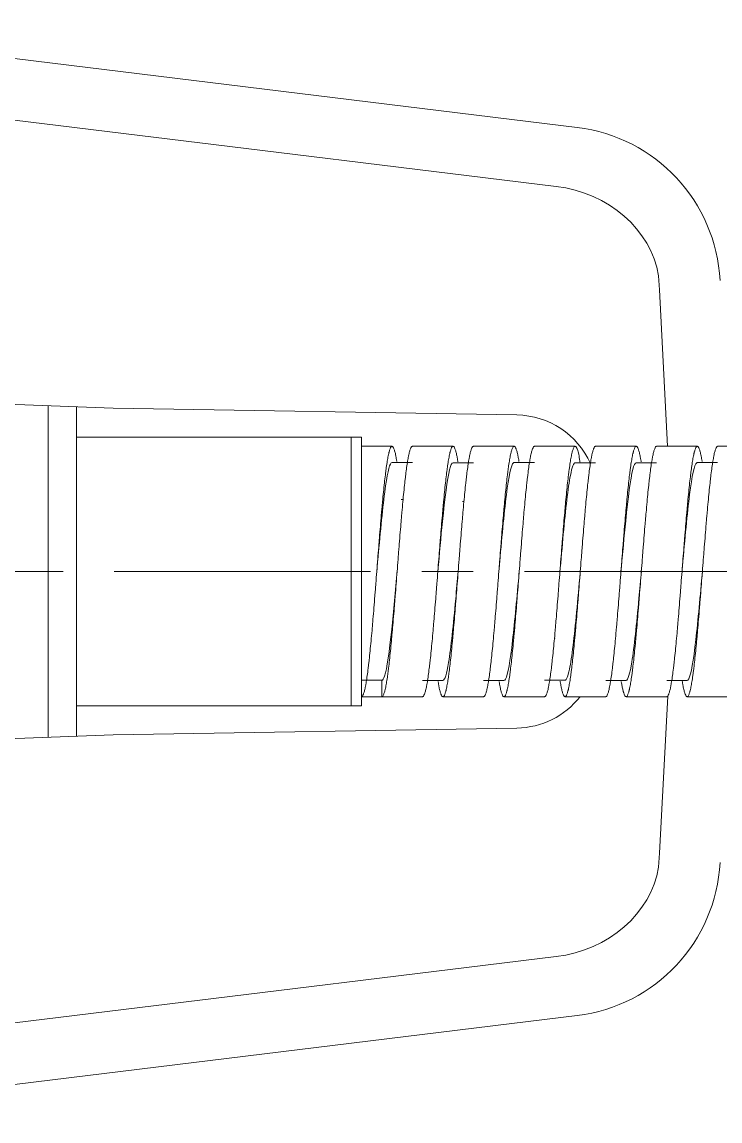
# Model space of a CAD drawing. Header units: millimetres. Extents: x 1435 to 2029, y -1230 to -810.
# Drawn here: x 1889.5 to 1923.5, y -928.8 to -875.2 of the extents above; entities that cross this region are included whole.
import ezdxf

# ---------------------------------------------------------------- set-up
doc = ezdxf.new("R2010")
doc.units = ezdxf.units.MM
doc.header["$LTSCALE"] = 10
doc.linetypes.add('CENTER', pattern=[2, 1.25, -0.25, 0.25, -0.25])
for name, color, linetype in [('00_COMPONENTS', 7, 'Continuous'), ('1', 1, 'CENTER'), ('CL', 1, 'CENTER'), ('DWG', 7, 'Continuous')]:
    doc.layers.add(name, color=color, linetype=linetype)

msp = doc.modelspace()

# ---------------------------------------------------------------- linework, layer by layer
at = {"layer": '00_COMPONENTS', "color": 7, "linetype": 'Continuous', "lineweight": 5}
for p, q in [((1915.87347, -880.28319), (1874.50237, -875.22379)), ((1884.12651, -879.40064), (1903.4532, -881.76416)), ((1916.5449, -880.3653), (1915.87347, -880.28319)), ((1906.1092, -882.08897), (1903.4532, -881.76416)), ((1906.1092, -882.08897), (1915.51201, -883.23887)), ((1920.51625, -887.5943), (1920.55282, -888.28562)), ((1920.55282, -888.28562), (1920.95628, -895.91353)), ((1893.91934, -894.04609), (1885.09015, -893.73777)), ((1890.73781, -910.10095), (1890.73781, -893.93504)), ((1892.12846, -910.05235), (1892.12846, -893.98363)), ((1905.5281, -895.46706), (1892.12846, -895.46706)), ((1905.5281, -895.46706), (1906.02439, -895.46706)), ((1905.5281, -908.56893), (1905.5281, -895.46706)), ((1906.02439, -895.46706), (1906.02439, -908.56893)), ((1907.51319, -895.91371), (1906.02439, -895.91371)), ((1910.49094, -895.91371), (1908.5058, -895.91371)), ((1913.46864, -895.91371), (1911.4835, -895.91371)), ((1916.44625, -895.91371), (1914.46125, -895.91371)), ((1919.42404, -895.91371), (1917.4389, -895.91371)), ((1922.40173, -895.91371), (1920.4166, -895.91371)), ((1925.37936, -895.91371), (1923.39434, -895.91371)), ((1907.01695, -908.12228), (1906.02439, -908.12228)), ((1909.00209, -908.12228), (1907.01695, -908.12228)), ((1911.9797, -908.12228), (1909.99474, -908.12228)), ((1914.95748, -908.12228), (1912.97235, -908.12228)), ((1917.93518, -908.12228), (1915.95011, -908.12228)), ((1920.9128, -908.12228), (1918.92783, -908.12228)), ((1920.95776, -908.09457), (1920.55282, -915.75036)), ((1923.89058, -908.12228), (1921.90545, -908.12228)), ((1892.12846, -908.56893), (1905.5281, -908.56893)), ((1905.5281, -908.56893), (1906.02439, -908.56893)), ((1885.09015, -910.29822), (1893.91934, -909.9899)), ((1920.55282, -915.75036), (1920.51625, -916.44169)), ((1915.51201, -920.79712), (1906.1092, -921.94702)), ((1903.4532, -922.27183), (1906.1092, -921.94702)), ((1903.4532, -922.27183), (1884.12651, -924.63535)), ((1874.50237, -928.81219), (1915.87347, -923.7528)), ((1915.87347, -923.7528), (1916.5449, -923.67069))]:
    msp.add_line(p, q, dxfattribs=at)
for centre, start, end in [((1915.58101, -888.24711), 3.027745, 83.027745), ((1915.58101, -915.78887), 276.972255, 356.972255)]:
    msp.add_arc(centre, 7.94053, start, end, dxfattribs=at)
for centre, major_axis, start_param, end_param in [((1914.90958, -888.165), (-5.63613, 0.68926), 3.39559666, 4.71238898), ((1914.90958, -915.87099), (-5.63613, -0.68926), 1.57079633, 2.88758865)]:
    msp.add_ellipse(centre, major_axis=major_axis, ratio=0.87402742, start_param=start_param, end_param=end_param, dxfattribs=at)
for points, knots in [([(1906.02426, -908.12228), (1906.03209, -908.12228), (1906.0399, -908.11978), (1906.05553, -908.10981), (1906.06336, -908.10234), (1906.08684, -908.07245), (1906.10237, -908.04279), (1906.13336, -907.96465), (1906.14881, -907.91616), (1906.17975, -907.80048), (1906.19523, -907.73328), (1906.2147, -907.63731), (1906.2186, -907.61752), (1906.22641, -907.57672), (1906.23032, -907.55569), (1906.24205, -907.49101), (1906.24984, -907.44582), (1906.27312, -907.30413), (1906.30397, -907.09896), (1906.33476, -906.86188), (1906.35796, -906.67199), (1906.36958, -906.57402), (1906.38126, -906.47144), (1906.38906, -906.40202), (1906.39298, -906.36676), (1906.41249, -906.1888), (1906.42799, -906.04052), (1906.45892, -905.7325), (1906.47435, -905.57277), (1906.50529, -905.24189), (1906.52079, -905.07074), (1906.54029, -904.84949), (1906.54419, -904.80488), (1906.55202, -904.7149), (1906.55594, -904.66958), (1906.56765, -904.53324), (1906.57543, -904.44162), (1906.5987, -904.16466), (1906.62955, -903.78974), (1906.66037, -903.40372), (1906.68358, -903.11), (1906.69521, -902.96208), (1906.70691, -902.81256), (1906.71473, -902.71252), (1906.71863, -902.66249), (1906.7381, -902.41259), (1906.75358, -902.21314), (1906.78447, -901.81517), (1906.7999, -901.61665), (1906.83084, -901.22055), (1906.84635, -901.02297), (1906.86589, -900.77661), (1906.86981, -900.72731), (1906.87764, -900.62903), (1906.88155, -900.58012), (1906.89325, -900.43411), (1906.90102, -900.33771), (1906.92428, -900.05127), (1906.95514, -899.67674), (1906.98597, -899.31681), (1907.00922, -899.05243), (1907.01698, -898.96524), (1907.02867, -898.83587), (1907.03259, -898.79293), (1907.04039, -898.7079), (1907.04428, -898.66581), (1907.06372, -898.4574), (1907.09463, -898.13713), (1907.12546, -897.8426), (1907.1564, -897.56098), (1907.17193, -897.42663), (1907.19149, -897.26704), (1907.19542, -897.23552), (1907.20324, -897.17366), (1907.20714, -897.14329), (1907.21883, -897.05378), (1907.2266, -896.99629), (1907.24985, -896.83022), (1907.28071, -896.62588), (1907.31159, -896.45542), (1907.33486, -896.34052), (1907.34264, -896.30438), (1907.35435, -896.25349), (1907.35826, -896.2371), (1907.36605, -896.20559), (1907.36994, -896.19046), (1907.38935, -896.11786), (1907.42022, -896.02123), (1907.45103, -895.96283), (1907.48198, -895.92367), (1907.49751, -895.91371), (1907.51319, -895.91371)], [0, 0, 0, 0, 0.015625, 0.015625, 0.03125, 0.03125, 0.0625, 0.0625, 0.09375, 0.09375, 0.125, 0.125, 0.1328125, 0.1328125, 0.140625, 0.140625, 0.15625, 0.15625, 0.1875, 0.21875, 0.21875, 0.234375, 0.2421875, 0.2421875, 0.25, 0.25, 0.28125, 0.28125, 0.3125, 0.3125, 0.34375, 0.34375, 0.3515625, 0.3515625, 0.359375, 0.359375, 0.375, 0.375, 0.40625, 0.4375, 0.4375, 0.453125, 0.4609375, 0.4609375, 0.46875, 0.46875, 0.5, 0.5, 0.53125, 0.53125, 0.5625, 0.5625, 0.5703125, 0.5703125, 0.578125, 0.578125, 0.59375, 0.59375, 0.625, 0.65625, 0.65625, 0.671875, 0.671875, 0.6796875, 0.6796875, 0.6875, 0.6875, 0.71875, 0.75, 0.75, 0.78125, 0.78125, 0.7890625, 0.7890625, 0.796875, 0.796875, 0.8125, 0.8125, 0.84375, 0.875, 0.875, 0.890625, 0.890625, 0.8984375, 0.8984375, 0.90625, 0.90625, 0.9375, 0.96875, 0.96875, 1, 1, 1, 1]), ([(1908.50575, -895.91371), (1908.49792, -895.91371), (1908.49009, -895.91621), (1908.47444, -895.92617), (1908.46662, -895.93365), (1908.44315, -895.96353), (1908.42764, -895.99319), (1908.39673, -896.07134), (1908.36595, -896.16831), (1908.33507, -896.30271), (1908.31565, -896.39868), (1908.31176, -896.41847), (1908.30396, -896.45927), (1908.30004, -896.4803), (1908.28833, -896.54498), (1908.28054, -896.59017), (1908.25725, -896.73186), (1908.22634, -896.93703), (1908.19544, -897.1741), (1908.17218, -897.36399), (1908.16052, -897.46196), (1908.14881, -897.56454), (1908.14099, -897.63396), (1908.13707, -897.66922), (1908.11753, -897.84718), (1908.10203, -897.99546), (1908.07113, -898.30347), (1908.05574, -898.46321), (1908.02489, -898.79409), (1908.00944, -898.96524), (1907.99, -899.1865), (1907.9861, -899.23112), (1907.97829, -899.32109), (1907.97438, -899.36642), (1907.96269, -899.50276), (1907.95492, -899.59437), (1907.93167, -899.87134), (1907.9008, -900.24626), (1907.8699, -900.63228), (1907.84661, -900.92599), (1907.83494, -901.0739), (1907.82321, -901.22342), (1907.81537, -901.32346), (1907.81146, -901.37349), (1907.79194, -901.62339), (1907.77645, -901.82283), (1907.74555, -902.2208), (1907.73015, -902.41933), (1907.69928, -902.81543), (1907.68381, -903.01302), (1907.66434, -903.25938), (1907.66043, -903.30868), (1907.65262, -903.40697), (1907.64873, -903.45587), (1907.63705, -903.60189), (1907.6293, -903.69829), (1907.60608, -903.98473), (1907.57524, -904.35926), (1907.54434, -904.71919), (1907.52104, -904.98356), (1907.51325, -905.07075), (1907.50152, -905.20012), (1907.49759, -905.24306), (1907.48977, -905.32808), (1907.48586, -905.37018), (1907.46636, -905.57858), (1907.43539, -905.89885), (1907.40456, -906.19338), (1907.37367, -906.475), (1907.35818, -906.60935), (1907.33868, -906.76895), (1907.33477, -906.80047), (1907.32697, -906.86232), (1907.32308, -906.8927), (1907.31143, -906.98221), (1907.30368, -907.0397), (1907.28049, -907.20577), (1907.24968, -907.41011), (1907.21878, -907.58058), (1907.19546, -907.69547), (1907.18766, -907.73161), (1907.17591, -907.7825), (1907.17199, -907.79889), (1907.16418, -907.83039), (1907.16028, -907.84552), (1907.1408, -907.91813), (1907.10982, -908.01475), (1907.07895, -908.07315), (1907.04799, -908.11231), (1907.03247, -908.12228), (1907.01683, -908.12228)], [0, 0, 0, 0, 0.015625, 0.015625, 0.03125, 0.03125, 0.0625, 0.0625, 0.09375, 0.125, 0.125, 0.1328125, 0.1328125, 0.140625, 0.140625, 0.15625, 0.15625, 0.1875, 0.21875, 0.21875, 0.234375, 0.2421875, 0.2421875, 0.25, 0.25, 0.28125, 0.28125, 0.3125, 0.3125, 0.34375, 0.34375, 0.3515625, 0.3515625, 0.359375, 0.359375, 0.375, 0.375, 0.40625, 0.4375, 0.4375, 0.453125, 0.4609375, 0.4609375, 0.46875, 0.46875, 0.5, 0.5, 0.53125, 0.53125, 0.5625, 0.5625, 0.5703125, 0.5703125, 0.578125, 0.578125, 0.59375, 0.59375, 0.625, 0.65625, 0.65625, 0.671875, 0.671875, 0.6796875, 0.6796875, 0.6875, 0.6875, 0.71875, 0.75, 0.75, 0.78125, 0.78125, 0.7890625, 0.7890625, 0.796875, 0.796875, 0.8125, 0.8125, 0.84375, 0.875, 0.875, 0.890625, 0.890625, 0.8984375, 0.8984375, 0.90625, 0.90625, 0.9375, 0.96875, 0.96875, 1, 1, 1, 1]), ([(1907.51319, -895.91371), (1907.52102, -895.91371), (1907.52885, -895.91621), (1907.54452, -895.92617), (1907.55235, -895.93365), (1907.57586, -895.96353), (1907.5914, -895.99319), (1907.62235, -896.07134), (1907.65318, -896.1683), (1907.68406, -896.3027), (1907.70348, -896.39867), (1907.70737, -896.41847), (1907.71516, -896.45926), (1907.71907, -896.4803), (1907.73078, -896.54498), (1907.73855, -896.59017), (1907.74756, -896.64501), (1907.7488, -896.65266), (1907.75005, -896.66037)], [0, 0, 0, 0, 0.09841551, 0.09841551, 0.19683103, 0.19683103, 0.39366206, 0.39366206, 0.59049308, 0.78732411, 0.78732411, 0.83653187, 0.83653187, 0.88573962, 0.88573962, 0.98415514, 0.98415514, 1, 1, 1, 1]), ([(1909.00217, -908.12228), (1909.01, -908.12228), (1909.01782, -908.11978), (1909.03345, -908.10981), (1909.04127, -908.10234), (1909.06472, -908.07246), (1909.08021, -908.04279), (1909.1111, -907.96465), (1909.14188, -907.86768), (1909.17278, -907.73328), (1909.19222, -907.63731), (1909.19612, -907.61752), (1909.20392, -907.57672), (1909.20784, -907.55568), (1909.21957, -907.49101), (1909.22736, -907.44581), (1909.25068, -907.30412), (1909.26615, -907.20154), (1909.29706, -906.98042), (1909.31251, -906.86188), (1909.33576, -906.672), (1909.34741, -906.57403), (1909.3591, -906.47145), (1909.36691, -906.40203), (1909.37083, -906.36677), (1909.39035, -906.18881), (1909.40583, -906.04052), (1909.43671, -905.73251), (1909.4521, -905.57277), (1909.48294, -905.24189), (1909.49839, -905.07074), (1909.51785, -904.84949), (1909.52175, -904.80487), (1909.52957, -904.71489), (1909.53348, -904.66957), (1909.54518, -904.53323), (1909.55296, -904.44161), (1909.57624, -904.16465), (1909.59169, -903.97719), (1909.6226, -903.59672), (1909.63806, -903.40371), (1909.66134, -903.11), (1909.67301, -902.96209), (1909.68473, -902.81257), (1909.69256, -902.71253), (1909.69647, -902.6625), (1909.71597, -902.4126), (1909.73144, -902.21315), (1909.76231, -901.81518), (1909.7777, -901.61666), (1909.80856, -901.22055), (1909.82402, -901.02297), (1909.8435, -900.7766), (1909.84741, -900.72731), (1909.85522, -900.62902), (1909.85912, -900.58011), (1909.8708, -900.4341), (1909.87857, -900.33769), (1909.90181, -900.05126), (1909.93268, -899.67673), (1909.96361, -899.3168), (1909.98692, -899.05243), (1909.99471, -898.96524), (1910.00643, -898.83587), (1910.01036, -898.79293), (1910.01818, -898.70791), (1910.02208, -898.66581), (1910.04156, -898.45741), (1910.07251, -898.13714), (1910.1033, -897.8426), (1910.13418, -897.56098), (1910.14966, -897.42663), (1910.16917, -897.26703), (1910.17308, -897.23551), (1910.18088, -897.17366), (1910.18477, -897.14328), (1910.19643, -897.05378), (1910.20418, -896.99628), (1910.22739, -896.83021), (1910.25823, -896.62587), (1910.28916, -896.45541), (1910.3125, -896.34052), (1910.3203, -896.30438), (1910.33205, -896.25349), (1910.33597, -896.2371), (1910.34378, -896.2056), (1910.34768, -896.19046), (1910.36715, -896.11786), (1910.39808, -896.02124), (1910.4289, -895.96284), (1910.45981, -895.92367), (1910.47531, -895.91371), (1910.49094, -895.91371)], [0, 0, 0, 0, 0.015625, 0.015625, 0.03125, 0.03125, 0.0625, 0.0625, 0.09375, 0.125, 0.125, 0.1328125, 0.1328125, 0.140625, 0.140625, 0.15625, 0.15625, 0.1875, 0.1875, 0.21875, 0.21875, 0.234375, 0.2421875, 0.2421875, 0.25, 0.25, 0.28125, 0.28125, 0.3125, 0.3125, 0.34375, 0.34375, 0.3515625, 0.3515625, 0.359375, 0.359375, 0.375, 0.375, 0.40625, 0.40625, 0.4375, 0.4375, 0.453125, 0.4609375, 0.4609375, 0.46875, 0.46875, 0.5, 0.5, 0.53125, 0.53125, 0.5625, 0.5625, 0.5703125, 0.5703125, 0.578125, 0.578125, 0.59375, 0.59375, 0.625, 0.65625, 0.65625, 0.671875, 0.671875, 0.6796875, 0.6796875, 0.6875, 0.6875, 0.71875, 0.75, 0.75, 0.78125, 0.78125, 0.7890625, 0.7890625, 0.796875, 0.796875, 0.8125, 0.8125, 0.84375, 0.875, 0.875, 0.890625, 0.890625, 0.8984375, 0.8984375, 0.90625, 0.90625, 0.9375, 0.96875, 0.96875, 1, 1, 1, 1]), ([(1911.4835, -895.91371), (1911.47569, -895.91371), (1911.46788, -895.91621), (1911.45227, -895.92617), (1911.44446, -895.93365), (1911.42101, -895.96353), (1911.4055, -895.99319), (1911.37456, -896.07134), (1911.34371, -896.16831), (1911.31273, -896.30271), (1911.29325, -896.39867), (1911.28935, -896.41847), (1911.28153, -896.45926), (1911.27761, -896.4803), (1911.26587, -896.54497), (1911.25808, -896.59017), (1911.23478, -896.73186), (1911.20389, -896.93703), (1911.17308, -897.1741), (1911.14989, -897.36399), (1911.13827, -897.46196), (1911.12659, -897.56454), (1911.11879, -897.63396), (1911.11488, -897.66923), (1911.09538, -897.84719), (1911.0799, -897.99547), (1911.049, -898.30348), (1911.03358, -898.46322), (1911.00267, -898.7941), (1910.98717, -898.96524), (1910.96766, -899.18649), (1910.96376, -899.23111), (1910.95592, -899.32109), (1910.952, -899.36641), (1910.94028, -899.50275), (1910.93249, -899.59436), (1910.9092, -899.87132), (1910.87831, -900.24625), (1910.84748, -900.63227), (1910.82426, -900.92599), (1910.81262, -901.0739), (1910.80093, -901.22342), (1910.79311, -901.32346), (1910.78921, -901.37349), (1910.76974, -901.62339), (1910.75428, -901.82284), (1910.72341, -902.22082), (1910.70801, -902.41934), (1910.6771, -902.81544), (1910.6616, -903.01302), (1910.64207, -903.25938), (1910.63815, -903.30867), (1910.63031, -903.40696), (1910.62641, -903.45587), (1910.6147, -903.60188), (1910.60692, -903.69828), (1910.58364, -903.98471), (1910.55275, -904.35924), (1910.52188, -904.71917), (1910.49863, -904.98355), (1910.49086, -905.07074), (1910.47916, -905.20011), (1910.47525, -905.24305), (1910.46744, -905.32808), (1910.46355, -905.37017), (1910.44411, -905.57858), (1910.41322, -905.89885), (1910.38242, -906.19339), (1910.35152, -906.47501), (1910.33601, -906.60936), (1910.31645, -906.76895), (1910.31253, -906.80047), (1910.30471, -906.86232), (1910.30081, -906.8927), (1910.28912, -906.98221), (1910.28136, -907.0397), (1910.25809, -907.20577), (1910.2272, -907.4101), (1910.19629, -907.58057), (1910.173, -907.69547), (1910.16522, -907.7316), (1910.15349, -907.7825), (1910.14958, -907.79889), (1910.14179, -907.83039), (1910.1379, -907.84552), (1910.11848, -907.91812), (1910.08762, -908.01475), (1910.05683, -908.07315), (1910.02591, -908.11231), (1910.0104, -908.12228), (1909.99474, -908.12228)], [0, 0, 0, 0, 0.015625, 0.015625, 0.03125, 0.03125, 0.0625, 0.0625, 0.09375, 0.125, 0.125, 0.1328125, 0.1328125, 0.140625, 0.140625, 0.15625, 0.15625, 0.1875, 0.21875, 0.21875, 0.234375, 0.2421875, 0.2421875, 0.25, 0.25, 0.28125, 0.28125, 0.3125, 0.3125, 0.34375, 0.34375, 0.3515625, 0.3515625, 0.359375, 0.359375, 0.375, 0.375, 0.40625, 0.4375, 0.4375, 0.453125, 0.4609375, 0.4609375, 0.46875, 0.46875, 0.5, 0.5, 0.53125, 0.53125, 0.5625, 0.5625, 0.5703125, 0.5703125, 0.578125, 0.578125, 0.59375, 0.59375, 0.625, 0.65625, 0.65625, 0.671875, 0.671875, 0.6796875, 0.6796875, 0.6875, 0.6875, 0.71875, 0.75, 0.75, 0.78125, 0.78125, 0.7890625, 0.7890625, 0.796875, 0.796875, 0.8125, 0.8125, 0.84375, 0.875, 0.875, 0.890625, 0.890625, 0.8984375, 0.8984375, 0.90625, 0.90625, 0.9375, 0.96875, 0.96875, 1, 1, 1, 1]), ([(1910.49094, -895.91371), (1910.49875, -895.91371), (1910.50656, -895.91621), (1910.52217, -895.92617), (1910.52999, -895.93365), (1910.55343, -895.96353), (1910.56894, -895.99319), (1910.59987, -896.07134), (1910.63073, -896.16831), (1910.6617, -896.30271), (1910.68118, -896.39867), (1910.68508, -896.41847), (1910.6929, -896.45926), (1910.69682, -896.4803), (1910.70856, -896.54497), (1910.71635, -896.59017), (1910.72556, -896.64614), (1910.727, -896.65494), (1910.72843, -896.66382)], [0, 0, 0, 0, 0.09818359, 0.09818359, 0.19636717, 0.19636717, 0.39273434, 0.39273434, 0.58910152, 0.78546869, 0.78546869, 0.83456048, 0.83456048, 0.88365227, 0.88365227, 0.98183586, 0.98183586, 1, 1, 1, 1]), ([(1911.9797, -908.12228), (1911.98753, -908.12228), (1911.99535, -908.11978), (1912.011, -908.10981), (1912.01883, -908.10234), (1912.04234, -908.07245), (1912.05788, -908.04279), (1912.08886, -907.96465), (1912.11973, -907.86768), (1912.15065, -907.73328), (1912.17008, -907.63732), (1912.17397, -907.61752), (1912.18177, -907.57672), (1912.18568, -907.55569), (1912.19739, -907.49101), (1912.20516, -907.44582), (1912.22842, -907.30413), (1912.25926, -907.09895), (1912.29007, -906.86188), (1912.3133, -906.67199), (1912.32493, -906.57402), (1912.33663, -906.47144), (1912.34445, -906.40202), (1912.34837, -906.36676), (1912.36792, -906.1888), (1912.38344, -906.04052), (1912.41441, -905.73251), (1912.42985, -905.57278), (1912.46077, -905.2419), (1912.47625, -905.07075), (1912.49571, -904.8495), (1912.49961, -904.80488), (1912.50743, -904.7149), (1912.51134, -904.66958), (1912.52304, -904.53324), (1912.5308, -904.44162), (1912.55404, -904.16466), (1912.58486, -903.78973), (1912.61567, -903.40371), (1912.63891, -903.10999), (1912.65055, -902.96208), (1912.66226, -902.81256), (1912.67009, -902.71252), (1912.674, -902.66249), (1912.6935, -902.41259), (1912.709, -902.21314), (1912.73994, -901.81518), (1912.75539, -901.61666), (1912.78633, -901.22056), (1912.80184, -901.02298), (1912.82135, -900.77661), (1912.82526, -900.72732), (1912.83308, -900.62903), (1912.83698, -900.58012), (1912.84867, -900.43411), (1912.85643, -900.33771), (1912.87965, -900.05127), (1912.91046, -899.67674), (1912.94129, -899.3168), (1912.96453, -899.05243), (1912.9723, -898.96523), (1912.984, -898.83586), (1912.98792, -898.79292), (1912.99573, -898.7079), (1912.99963, -898.6658), (1913.01909, -898.4574), (1913.05004, -898.13713), (1913.08092, -897.8426), (1913.11189, -897.56098), (1913.12742, -897.42663), (1913.14697, -897.26704), (1913.15089, -897.23552), (1913.15871, -897.17366), (1913.16261, -897.14329), (1913.17428, -897.05378), (1913.18204, -896.99629), (1913.20525, -896.83022), (1913.23606, -896.62588), (1913.26691, -896.45541), (1913.29017, -896.34051), (1913.29795, -896.30438), (1913.30967, -896.25348), (1913.31357, -896.23709), (1913.32137, -896.20559), (1913.32526, -896.19046), (1913.34469, -896.11786), (1913.37559, -896.02123), (1913.40647, -895.96283), (1913.43745, -895.92367), (1913.45301, -895.91371), (1913.46868, -895.91371)], [0, 0, 0, 0, 0.015625, 0.015625, 0.03125, 0.03125, 0.0625, 0.0625, 0.09375, 0.125, 0.125, 0.1328125, 0.1328125, 0.140625, 0.140625, 0.15625, 0.15625, 0.1875, 0.21875, 0.21875, 0.234375, 0.2421875, 0.2421875, 0.25, 0.25, 0.28125, 0.28125, 0.3125, 0.3125, 0.34375, 0.34375, 0.3515625, 0.3515625, 0.359375, 0.359375, 0.375, 0.375, 0.40625, 0.4375, 0.4375, 0.453125, 0.4609375, 0.4609375, 0.46875, 0.46875, 0.5, 0.5, 0.53125, 0.53125, 0.5625, 0.5625, 0.5703125, 0.5703125, 0.578125, 0.578125, 0.59375, 0.59375, 0.625, 0.65625, 0.65625, 0.671875, 0.671875, 0.6796875, 0.6796875, 0.6875, 0.6875, 0.71875, 0.75, 0.75, 0.78125, 0.78125, 0.7890625, 0.7890625, 0.796875, 0.796875, 0.8125, 0.8125, 0.84375, 0.875, 0.875, 0.890625, 0.890625, 0.8984375, 0.8984375, 0.90625, 0.90625, 0.9375, 0.96875, 0.96875, 1, 1, 1, 1]), ([(1914.46125, -895.91371), (1914.45341, -895.91371), (1914.44558, -895.91621), (1914.42992, -895.92617), (1914.42208, -895.93365), (1914.39858, -895.96353), (1914.38304, -895.99319), (1914.35209, -896.07134), (1914.32126, -896.1683), (1914.29038, -896.3027), (1914.27096, -896.39867), (1914.26707, -896.41847), (1914.25928, -896.45926), (1914.25537, -896.4803), (1914.24366, -896.54498), (1914.23589, -896.59017), (1914.21263, -896.73186), (1914.18177, -896.93703), (1914.15092, -897.17411), (1914.12767, -897.36399), (1914.11602, -897.46196), (1914.1043, -897.56454), (1914.09648, -897.63396), (1914.09255, -897.66922), (1914.073, -897.84718), (1914.05747, -897.99546), (1914.02652, -898.30347), (1914.0111, -898.46321), (1913.98022, -898.79409), (1913.96476, -898.96524), (1913.94531, -899.18649), (1913.94141, -899.23111), (1913.93361, -899.32109), (1913.9297, -899.36641), (1913.91801, -899.50275), (1913.91025, -899.59437), (1913.88701, -899.87133), (1913.85619, -900.24626), (1913.82534, -900.63228), (1913.80208, -900.926), (1913.79042, -901.07391), (1913.7787, -901.22343), (1913.77086, -901.32347), (1913.76695, -901.37349), (1913.74743, -901.62339), (1913.73191, -901.82284), (1913.70097, -902.22081), (1913.68554, -902.41933), (1913.65463, -902.81543), (1913.63914, -903.01301), (1913.61966, -903.25938), (1913.61575, -903.30867), (1913.60793, -903.40696), (1913.60404, -903.45587), (1913.59236, -903.60188), (1913.58461, -903.69828), (1913.5614, -903.98472), (1913.5306, -904.35926), (1913.49975, -904.71919), (1913.47648, -904.98356), (1913.4687, -905.07076), (1913.45699, -905.20012), (1913.45307, -905.24307), (1913.44525, -905.32809), (1913.44135, -905.37018), (1913.42186, -905.57859), (1913.40636, -905.73872), (1913.37543, -906.04612), (1913.35999, -906.19338), (1913.32904, -906.475), (1913.31353, -906.60935), (1913.294, -906.76895), (1913.29009, -906.80047), (1913.28228, -906.86232), (1913.27839, -906.8927), (1913.26673, -906.9822), (1913.25898, -907.0397), (1913.23579, -907.20577), (1913.205, -907.41011), (1913.17414, -907.58057), (1913.15086, -907.69547), (1913.14308, -907.73161), (1913.13135, -907.7825), (1913.12744, -907.79889), (1913.11963, -907.83039), (1913.11574, -907.84553), (1913.09629, -907.91813), (1913.08081, -907.96644), (1913.04989, -908.04395), (1913.03445, -908.07315), (1913.00346, -908.11231), (1912.98793, -908.12228), (1912.97227, -908.12228)], [0, 0, 0, 0, 0.015625, 0.015625, 0.03125, 0.03125, 0.0625, 0.0625, 0.09375, 0.125, 0.125, 0.1328125, 0.1328125, 0.140625, 0.140625, 0.15625, 0.15625, 0.1875, 0.21875, 0.21875, 0.234375, 0.2421875, 0.2421875, 0.25, 0.25, 0.28125, 0.28125, 0.3125, 0.3125, 0.34375, 0.34375, 0.3515625, 0.3515625, 0.359375, 0.359375, 0.375, 0.375, 0.40625, 0.4375, 0.4375, 0.453125, 0.4609375, 0.4609375, 0.46875, 0.46875, 0.5, 0.5, 0.53125, 0.53125, 0.5625, 0.5625, 0.5703125, 0.5703125, 0.578125, 0.578125, 0.59375, 0.59375, 0.625, 0.65625, 0.65625, 0.671875, 0.671875, 0.6796875, 0.6796875, 0.6875, 0.6875, 0.71875, 0.71875, 0.75, 0.75, 0.78125, 0.78125, 0.7890625, 0.7890625, 0.796875, 0.796875, 0.8125, 0.8125, 0.84375, 0.875, 0.875, 0.890625, 0.890625, 0.8984375, 0.8984375, 0.90625, 0.90625, 0.9375, 0.9375, 0.96875, 0.96875, 1, 1, 1, 1]), ([(1913.46868, -895.91371), (1913.47652, -895.91371), (1913.48434, -895.91621), (1913.49999, -895.92617), (1913.50782, -895.93365), (1913.53129, -895.96353), (1913.5468, -895.99319), (1913.57771, -896.07134), (1913.6085, -896.16831), (1913.63937, -896.30271), (1913.65879, -896.39868), (1913.66269, -896.41847), (1913.67048, -896.45927), (1913.6744, -896.4803), (1913.68611, -896.54498), (1913.6939, -896.59017), (1913.70291, -896.64501), (1913.70416, -896.65266), (1913.70541, -896.66037)], [0, 0, 0, 0, 0.09841549, 0.09841549, 0.19683099, 0.19683099, 0.39366198, 0.39366198, 0.59049297, 0.78732396, 0.78732396, 0.8365317, 0.8365317, 0.88573945, 0.88573945, 0.98415495, 0.98415495, 1, 1, 1, 1]), ([(1914.95754, -908.12228), (1914.96536, -908.12228), (1914.97317, -908.11978), (1914.98878, -908.10981), (1914.99659, -908.10234), (1915.02003, -908.07245), (1915.03552, -908.04279), (1915.06643, -907.96465), (1915.09724, -907.86768), (1915.12819, -907.73328), (1915.14766, -907.63731), (1915.15156, -907.61752), (1915.15938, -907.57672), (1915.1633, -907.55568), (1915.17505, -907.49101), (1915.18285, -907.44582), (1915.20617, -907.30413), (1915.2371, -907.09896), (1915.26794, -906.86189), (1915.29115, -906.672), (1915.30278, -906.57403), (1915.31446, -906.47145), (1915.32226, -906.40203), (1915.32617, -906.36676), (1915.34567, -906.1888), (1915.36115, -906.04052), (1915.39202, -905.7325), (1915.40742, -905.57277), (1915.43829, -905.24189), (1915.45377, -905.07074), (1915.47326, -904.84949), (1915.47717, -904.80487), (1915.48499, -904.7149), (1915.48891, -904.66957), (1915.50063, -904.53323), (1915.50842, -904.44162), (1915.53173, -904.16466), (1915.56265, -903.78974), (1915.59352, -903.40372), (1915.61677, -903.11), (1915.62842, -902.96209), (1915.64012, -902.81257), (1915.64794, -902.71253), (1915.65184, -902.6625), (1915.67131, -902.4126), (1915.68677, -902.21315), (1915.71762, -901.81517), (1915.73301, -901.61665), (1915.76389, -901.22055), (1915.77937, -901.02297), (1915.79888, -900.7766), (1915.80279, -900.72731), (1915.81062, -900.62902), (1915.81452, -900.58012), (1915.82622, -900.4341), (1915.834, -900.3377), (1915.85727, -900.05127), (1915.87273, -899.864), (1915.90364, -899.49678), (1915.91909, -899.31681), (1915.94238, -899.05244), (1915.95015, -898.96525), (1915.96186, -898.83588), (1915.96578, -898.79293), (1915.97359, -898.70791), (1915.97748, -898.66582), (1915.99694, -898.45741), (1916.02783, -898.13714), (1916.05861, -897.8426), (1916.08949, -897.56098), (1916.10498, -897.42663), (1916.12451, -897.26703), (1916.12843, -897.23552), (1916.13624, -897.17366), (1916.14014, -897.14328), (1916.15181, -897.05378), (1916.15957, -896.99628), (1916.18282, -896.83021), (1916.19827, -896.72805), (1916.22918, -896.54065), (1916.24465, -896.45542), (1916.26798, -896.34052), (1916.27577, -896.30438), (1916.2875, -896.25349), (1916.29142, -896.2371), (1916.29922, -896.2056), (1916.30311, -896.19046), (1916.32255, -896.11786), (1916.35343, -896.02124), (1916.38421, -895.96284), (1916.4151, -895.92367), (1916.4306, -895.91371), (1916.44625, -895.91371)], [0, 0, 0, 0, 0.015625, 0.015625, 0.03125, 0.03125, 0.0625, 0.0625, 0.09375, 0.125, 0.125, 0.1328125, 0.1328125, 0.140625, 0.140625, 0.15625, 0.15625, 0.1875, 0.21875, 0.21875, 0.234375, 0.2421875, 0.2421875, 0.25, 0.25, 0.28125, 0.28125, 0.3125, 0.3125, 0.34375, 0.34375, 0.3515625, 0.3515625, 0.359375, 0.359375, 0.375, 0.375, 0.40625, 0.4375, 0.4375, 0.453125, 0.4609375, 0.4609375, 0.46875, 0.46875, 0.5, 0.5, 0.53125, 0.53125, 0.5625, 0.5625, 0.5703125, 0.5703125, 0.578125, 0.578125, 0.59375, 0.59375, 0.625, 0.625, 0.65625, 0.65625, 0.671875, 0.671875, 0.6796875, 0.6796875, 0.6875, 0.6875, 0.71875, 0.75, 0.75, 0.78125, 0.78125, 0.7890625, 0.7890625, 0.796875, 0.796875, 0.8125, 0.8125, 0.84375, 0.84375, 0.875, 0.875, 0.890625, 0.890625, 0.8984375, 0.8984375, 0.90625, 0.90625, 0.9375, 0.96875, 0.96875, 1, 1, 1, 1]), ([(1917.43881, -895.91371), (1917.43099, -895.91371), (1917.42318, -895.91621), (1917.40757, -895.92617), (1917.39976, -895.93365), (1917.37632, -895.96353), (1917.36083, -895.99319), (1917.32994, -896.07134), (1917.29914, -896.16831), (1917.26821, -896.30271), (1917.24874, -896.39868), (1917.24484, -896.41847), (1917.23703, -896.45927), (1917.2331, -896.4803), (1917.22136, -896.54498), (1917.21356, -896.59017), (1917.19023, -896.73186), (1917.1593, -896.93703), (1917.12844, -897.1741), (1917.10522, -897.36399), (1917.09359, -897.46196), (1917.08191, -897.56454), (1917.0741, -897.63396), (1917.07019, -897.66922), (1917.05069, -897.84718), (1917.03521, -897.99546), (1917.00434, -898.30348), (1916.98895, -898.46322), (1916.95809, -898.7941), (1916.94262, -898.96525), (1916.92314, -899.1865), (1916.91923, -899.23112), (1916.91141, -899.32109), (1916.90749, -899.36642), (1916.89577, -899.50276), (1916.88799, -899.59437), (1916.86468, -899.87133), (1916.83376, -900.24625), (1916.80287, -900.63227), (1916.77962, -900.92598), (1916.76796, -901.0739), (1916.75626, -901.22341), (1916.74844, -901.32346), (1916.74453, -901.37348), (1916.72506, -901.62339), (1916.70959, -901.82284), (1916.67874, -902.22081), (1916.66335, -902.41933), (1916.63249, -902.81544), (1916.61701, -903.01302), (1916.59751, -903.25939), (1916.5936, -903.30868), (1916.58578, -903.40697), (1916.58187, -903.45587), (1916.57018, -903.60189), (1916.56241, -903.69829), (1916.53914, -903.98472), (1916.52368, -904.17199), (1916.49277, -904.53921), (1916.47731, -904.71918), (1916.45402, -904.98355), (1916.44623, -905.07074), (1916.43452, -905.20011), (1916.4306, -905.24305), (1916.42279, -905.32808), (1916.41889, -905.37017), (1916.39943, -905.57858), (1916.36852, -905.89885), (1916.33775, -906.19338), (1916.30687, -906.475), (1916.29139, -906.60936), (1916.27187, -906.76895), (1916.26795, -906.80047), (1916.26015, -906.86233), (1916.25625, -906.8927), (1916.24458, -906.98221), (1916.23682, -907.0397), (1916.21358, -907.20577), (1916.19814, -907.30794), (1916.16723, -907.49534), (1916.15175, -907.58057), (1916.12842, -907.69547), (1916.12063, -907.7316), (1916.10889, -907.7825), (1916.10497, -907.79889), (1916.09716, -907.83039), (1916.09327, -907.84552), (1916.07383, -907.91812), (1916.04293, -908.01475), (1916.01214, -908.07315), (1915.98124, -908.11231), (1915.96575, -908.12228), (1915.95011, -908.12228)], [0, 0, 0, 0, 0.015625, 0.015625, 0.03125, 0.03125, 0.0625, 0.0625, 0.09375, 0.125, 0.125, 0.1328125, 0.1328125, 0.140625, 0.140625, 0.15625, 0.15625, 0.1875, 0.21875, 0.21875, 0.234375, 0.2421875, 0.2421875, 0.25, 0.25, 0.28125, 0.28125, 0.3125, 0.3125, 0.34375, 0.34375, 0.3515625, 0.3515625, 0.359375, 0.359375, 0.375, 0.375, 0.40625, 0.4375, 0.4375, 0.453125, 0.4609375, 0.4609375, 0.46875, 0.46875, 0.5, 0.5, 0.53125, 0.53125, 0.5625, 0.5625, 0.5703125, 0.5703125, 0.578125, 0.578125, 0.59375, 0.59375, 0.625, 0.625, 0.65625, 0.65625, 0.671875, 0.671875, 0.6796875, 0.6796875, 0.6875, 0.6875, 0.71875, 0.75, 0.75, 0.78125, 0.78125, 0.7890625, 0.7890625, 0.796875, 0.796875, 0.8125, 0.8125, 0.84375, 0.84375, 0.875, 0.875, 0.890625, 0.890625, 0.8984375, 0.8984375, 0.90625, 0.90625, 0.9375, 0.96875, 0.96875, 1, 1, 1, 1]), ([(1916.44625, -895.91371), (1916.46706, -895.91371), (1916.48776, -895.93132), (1916.51373, -895.97511), (1916.51892, -895.98496), (1916.52934, -896.00686), (1916.53455, -896.01893), (1916.55017, -896.05828), (1916.56053, -896.08869), (1916.59152, -896.19215), (1916.61206, -896.27737), (1916.65319, -896.48), (1916.67378, -896.59739), (1916.6946, -896.73152)], [0, 0, 0, 0, 0.25, 0.25, 0.3125, 0.3125, 0.375, 0.375, 0.5, 0.5, 0.75, 0.75, 1, 1, 1, 1]), ([(1917.93527, -908.12228), (1917.9431, -908.12228), (1917.95092, -908.11978), (1917.96655, -908.10981), (1917.97437, -908.10234), (1917.99782, -908.07246), (1918.01331, -908.04279), (1918.0442, -907.96465), (1918.07498, -907.86768), (1918.10588, -907.73328), (1918.12532, -907.63731), (1918.12921, -907.61752), (1918.13702, -907.57672), (1918.14094, -907.55568), (1918.15266, -907.49101), (1918.16046, -907.44581), (1918.18377, -907.30412), (1918.19924, -907.20154), (1918.23016, -906.98042), (1918.2456, -906.86188), (1918.26886, -906.672), (1918.2805, -906.57403), (1918.2922, -906.47145), (1918.30001, -906.40203), (1918.30393, -906.36677), (1918.32345, -906.18881), (1918.33893, -906.04052), (1918.36981, -905.73251), (1918.3852, -905.57277), (1918.41604, -905.24189), (1918.43149, -905.07074), (1918.45095, -904.84949), (1918.45485, -904.80487), (1918.46266, -904.71489), (1918.46658, -904.66957), (1918.47828, -904.53323), (1918.48606, -904.44161), (1918.50933, -904.16465), (1918.52478, -903.97719), (1918.55569, -903.59672), (1918.57115, -903.40371), (1918.59443, -903.11), (1918.6061, -902.96209), (1918.61782, -902.81257), (1918.62565, -902.71253), (1918.62956, -902.6625), (1918.64906, -902.4126), (1918.66454, -902.21315), (1918.69541, -901.81518), (1918.7108, -901.61666), (1918.74166, -901.22055), (1918.75712, -901.02297), (1918.7766, -900.7766), (1918.78051, -900.72731), (1918.78832, -900.62902), (1918.79222, -900.58011), (1918.8039, -900.4341), (1918.81166, -900.33769), (1918.8349, -900.05126), (1918.86577, -899.67673), (1918.8967, -899.3168), (1918.92001, -899.05243), (1918.9278, -898.96524), (1918.93953, -898.83587), (1918.94345, -898.79293), (1918.95127, -898.70791), (1918.95518, -898.66581), (1918.97466, -898.45741), (1919.00561, -898.13714), (1919.0364, -897.8426), (1919.06728, -897.56098), (1919.08276, -897.42663), (1919.10227, -897.26703), (1919.10618, -897.23551), (1919.11398, -897.17366), (1919.11787, -897.14328), (1919.12953, -897.05378), (1919.13728, -896.99628), (1919.16048, -896.83021), (1919.19132, -896.62587), (1919.22225, -896.45541), (1919.24559, -896.34052), (1919.25339, -896.30438), (1919.26514, -896.25349), (1919.26906, -896.2371), (1919.27687, -896.20559), (1919.28077, -896.19046), (1919.30024, -896.11786), (1919.33118, -896.02124), (1919.362, -895.96284), (1919.39291, -895.92367), (1919.40841, -895.91371), (1919.42404, -895.91371)], [0, 0, 0, 0, 0.015625, 0.015625, 0.03125, 0.03125, 0.0625, 0.0625, 0.09375, 0.125, 0.125, 0.1328125, 0.1328125, 0.140625, 0.140625, 0.15625, 0.15625, 0.1875, 0.1875, 0.21875, 0.21875, 0.234375, 0.2421875, 0.2421875, 0.25, 0.25, 0.28125, 0.28125, 0.3125, 0.3125, 0.34375, 0.34375, 0.3515625, 0.3515625, 0.359375, 0.359375, 0.375, 0.375, 0.40625, 0.40625, 0.4375, 0.4375, 0.453125, 0.4609375, 0.4609375, 0.46875, 0.46875, 0.5, 0.5, 0.53125, 0.53125, 0.5625, 0.5625, 0.5703125, 0.5703125, 0.578125, 0.578125, 0.59375, 0.59375, 0.625, 0.65625, 0.65625, 0.671875, 0.671875, 0.6796875, 0.6796875, 0.6875, 0.6875, 0.71875, 0.75, 0.75, 0.78125, 0.78125, 0.7890625, 0.7890625, 0.796875, 0.796875, 0.8125, 0.8125, 0.84375, 0.875, 0.875, 0.890625, 0.890625, 0.8984375, 0.8984375, 0.90625, 0.90625, 0.9375, 0.96875, 0.96875, 1, 1, 1, 1]), ([(1920.41661, -895.91371), (1920.40879, -895.91371), (1920.40098, -895.91621), (1920.38537, -895.92617), (1920.37756, -895.93365), (1920.35411, -895.96353), (1920.3386, -895.99319), (1920.30766, -896.07134), (1920.2768, -896.16831), (1920.24582, -896.30271), (1920.22634, -896.39867), (1920.22244, -896.41847), (1920.21463, -896.45926), (1920.2107, -896.4803), (1920.19897, -896.54497), (1920.19118, -896.59017), (1920.16787, -896.73186), (1920.13699, -896.93703), (1920.10618, -897.1741), (1920.08299, -897.36399), (1920.07137, -897.46196), (1920.05969, -897.56454), (1920.05189, -897.63396), (1920.04798, -897.66923), (1920.02848, -897.84719), (1920.01299, -897.99547), (1919.98209, -898.30348), (1919.96667, -898.46322), (1919.93576, -898.7941), (1919.92026, -898.96524), (1919.90075, -899.18649), (1919.89685, -899.23111), (1919.88901, -899.32109), (1919.88509, -899.36641), (1919.87337, -899.50275), (1919.86559, -899.59436), (1919.84229, -899.87132), (1919.81141, -900.24625), (1919.78058, -900.63227), (1919.75736, -900.92599), (1919.74572, -901.0739), (1919.73403, -901.22342), (1919.72621, -901.32346), (1919.72231, -901.37349), (1919.70285, -901.62339), (1919.68738, -901.82284), (1919.65651, -902.22082), (1919.64111, -902.41934), (1919.61019, -902.81544), (1919.59469, -903.01302), (1919.57516, -903.25938), (1919.57124, -903.30867), (1919.56341, -903.40696), (1919.5595, -903.45587), (1919.54779, -903.60188), (1919.54001, -903.69828), (1919.51673, -903.98471), (1919.48585, -904.35924), (1919.45498, -904.71917), (1919.43173, -904.98355), (1919.42396, -905.07074), (1919.41226, -905.20011), (1919.40835, -905.24306), (1919.40055, -905.32808), (1919.39665, -905.37017), (1919.37721, -905.57858), (1919.34632, -905.89885), (1919.31552, -906.19339), (1919.28461, -906.47501), (1919.2691, -906.60936), (1919.24955, -906.76895), (1919.24563, -906.80047), (1919.23781, -906.86232), (1919.2339, -906.8927), (1919.22222, -906.9822), (1919.21445, -907.0397), (1919.19118, -907.20577), (1919.16029, -907.4101), (1919.12939, -907.58057), (1919.1061, -907.69547), (1919.09831, -907.7316), (1919.08659, -907.7825), (1919.08268, -907.79889), (1919.07489, -907.83039), (1919.071, -907.84552), (1919.05159, -907.91812), (1919.02072, -908.01475), (1918.98993, -908.07315), (1918.95901, -908.11231), (1918.94349, -908.12228), (1918.92783, -908.12228)], [0, 0, 0, 0, 0.015625, 0.015625, 0.03125, 0.03125, 0.0625, 0.0625, 0.09375, 0.125, 0.125, 0.1328125, 0.1328125, 0.140625, 0.140625, 0.15625, 0.15625, 0.1875, 0.21875, 0.21875, 0.234375, 0.2421875, 0.2421875, 0.25, 0.25, 0.28125, 0.28125, 0.3125, 0.3125, 0.34375, 0.34375, 0.3515625, 0.3515625, 0.359375, 0.359375, 0.375, 0.375, 0.40625, 0.4375, 0.4375, 0.453125, 0.4609375, 0.4609375, 0.46875, 0.46875, 0.5, 0.5, 0.53125, 0.53125, 0.5625, 0.5625, 0.5703125, 0.5703125, 0.578125, 0.578125, 0.59375, 0.59375, 0.625, 0.65625, 0.65625, 0.671875, 0.671875, 0.6796875, 0.6796875, 0.6875, 0.6875, 0.71875, 0.75, 0.75, 0.78125, 0.78125, 0.7890625, 0.7890625, 0.796875, 0.796875, 0.8125, 0.8125, 0.84375, 0.875, 0.875, 0.890625, 0.890625, 0.8984375, 0.8984375, 0.90625, 0.90625, 0.9375, 0.96875, 0.96875, 1, 1, 1, 1]), ([(1919.42404, -895.91371), (1919.43185, -895.91371), (1919.43966, -895.91621), (1919.45527, -895.92617), (1919.46309, -895.93365), (1919.48653, -895.96353), (1919.50204, -895.99319), (1919.53297, -896.07134), (1919.56382, -896.16831), (1919.59479, -896.30271), (1919.61427, -896.39867), (1919.61818, -896.41847), (1919.62599, -896.45926), (1919.62991, -896.4803), (1919.64165, -896.54497), (1919.64945, -896.59017), (1919.65866, -896.64614), (1919.66009, -896.65494), (1919.66153, -896.66382)], [0, 0, 0, 0, 0.09818363, 0.09818363, 0.19636726, 0.19636726, 0.39273451, 0.39273451, 0.58910177, 0.78546902, 0.78546902, 0.83456083, 0.83456083, 0.88365265, 0.88365265, 0.98183628, 0.98183628, 1, 1, 1, 1]), ([(1920.9128, -908.12228), (1920.92062, -908.12228), (1920.92845, -908.11978), (1920.9441, -908.10981), (1920.95193, -908.10234), (1920.97543, -908.07245), (1920.99097, -908.04279), (1921.02196, -907.96465), (1921.05283, -907.86768), (1921.08374, -907.73328), (1921.10318, -907.63732), (1921.10707, -907.61752), (1921.11487, -907.57672), (1921.11878, -907.55569), (1921.13049, -907.49101), (1921.13826, -907.44582), (1921.16152, -907.30413), (1921.19236, -907.09895), (1921.22317, -906.86188), (1921.24639, -906.67199), (1921.25803, -906.57402), (1921.26973, -906.47144), (1921.27755, -906.40202), (1921.28147, -906.36676), (1921.30101, -906.1888), (1921.31653, -906.04052), (1921.3475, -905.73251), (1921.36294, -905.57278), (1921.39386, -905.2419), (1921.40934, -905.07075), (1921.42881, -904.8495), (1921.43271, -904.80488), (1921.44053, -904.7149), (1921.44444, -904.66958), (1921.45614, -904.53324), (1921.4639, -904.44162), (1921.48714, -904.16466), (1921.51796, -903.78973), (1921.54878, -903.40371), (1921.572, -903.10999), (1921.58365, -902.96208), (1921.59536, -902.81256), (1921.60318, -902.71252), (1921.60709, -902.66249), (1921.62659, -902.41259), (1921.64209, -902.21314), (1921.67304, -901.81517), (1921.68848, -901.61666), (1921.71943, -901.22056), (1921.73493, -901.02297), (1921.75444, -900.77661), (1921.75836, -900.72732), (1921.76618, -900.62903), (1921.77008, -900.58012), (1921.78177, -900.43411), (1921.78953, -900.33771), (1921.81275, -900.05127), (1921.84356, -899.67674), (1921.87439, -899.3168), (1921.89763, -899.05243), (1921.9054, -898.96523), (1921.9171, -898.83586), (1921.92101, -898.79292), (1921.92883, -898.7079), (1921.93272, -898.6658), (1921.95218, -898.4574), (1921.98314, -898.13713), (1922.01401, -897.8426), (1922.04499, -897.56098), (1922.06052, -897.42663), (1922.08007, -897.26704), (1922.08399, -897.23552), (1922.0918, -897.17366), (1922.0957, -897.14329), (1922.10738, -897.05378), (1922.11513, -896.99629), (1922.13835, -896.83022), (1922.16916, -896.62588), (1922.20001, -896.45541), (1922.22327, -896.34051), (1922.23105, -896.30438), (1922.24277, -896.25348), (1922.24667, -896.23709), (1922.25447, -896.20559), (1922.25836, -896.19046), (1922.27778, -896.11786), (1922.30869, -896.02123), (1922.33956, -895.96283), (1922.37054, -895.92367), (1922.3861, -895.91371), (1922.40177, -895.91371)], [0, 0, 0, 0, 0.015625, 0.015625, 0.03125, 0.03125, 0.0625, 0.0625, 0.09375, 0.125, 0.125, 0.1328125, 0.1328125, 0.140625, 0.140625, 0.15625, 0.15625, 0.1875, 0.21875, 0.21875, 0.234375, 0.2421875, 0.2421875, 0.25, 0.25, 0.28125, 0.28125, 0.3125, 0.3125, 0.34375, 0.34375, 0.3515625, 0.3515625, 0.359375, 0.359375, 0.375, 0.375, 0.40625, 0.4375, 0.4375, 0.453125, 0.4609375, 0.4609375, 0.46875, 0.46875, 0.5, 0.5, 0.53125, 0.53125, 0.5625, 0.5625, 0.5703125, 0.5703125, 0.578125, 0.578125, 0.59375, 0.59375, 0.625, 0.65625, 0.65625, 0.671875, 0.671875, 0.6796875, 0.6796875, 0.6875, 0.6875, 0.71875, 0.75, 0.75, 0.78125, 0.78125, 0.7890625, 0.7890625, 0.796875, 0.796875, 0.8125, 0.8125, 0.84375, 0.875, 0.875, 0.890625, 0.890625, 0.8984375, 0.8984375, 0.90625, 0.90625, 0.9375, 0.96875, 0.96875, 1, 1, 1, 1]), ([(1923.39434, -895.91371), (1923.3865, -895.91371), (1923.37867, -895.91621), (1923.36301, -895.92617), (1923.35517, -895.93365), (1923.33167, -895.96353), (1923.31613, -895.99319), (1923.28519, -896.07134), (1923.25436, -896.1683), (1923.22348, -896.3027), (1923.20406, -896.39867), (1923.20018, -896.41847), (1923.19238, -896.45926), (1923.18847, -896.4803), (1923.17676, -896.54498), (1923.16899, -896.59017), (1923.14573, -896.73186), (1923.11487, -896.93703), (1923.08401, -897.17411), (1923.06076, -897.36399), (1923.04911, -897.46196), (1923.03739, -897.56454), (1923.02957, -897.63396), (1923.02565, -897.66922), (1923.00609, -897.84718), (1922.99056, -897.99546), (1922.95962, -898.30347), (1922.9442, -898.46321), (1922.91332, -898.79409), (1922.89786, -898.96524), (1922.87841, -899.18649), (1922.87452, -899.23111), (1922.86671, -899.32109), (1922.8628, -899.36641), (1922.85111, -899.50275), (1922.84335, -899.59437), (1922.82012, -899.87133), (1922.78929, -900.24626), (1922.75844, -900.63228), (1922.73518, -900.926), (1922.72352, -901.07391), (1922.71179, -901.22343), (1922.70395, -901.32347), (1922.70004, -901.37349), (1922.68052, -901.62339), (1922.66501, -901.82284), (1922.63406, -902.22081), (1922.61863, -902.41933), (1922.58772, -902.81543), (1922.57224, -903.01301), (1922.55276, -903.25938), (1922.54885, -903.30867), (1922.54104, -903.40696), (1922.53714, -903.45587), (1922.52546, -903.60188), (1922.51771, -903.69828), (1922.4945, -903.98472), (1922.4637, -904.35926), (1922.43285, -904.71919), (1922.40958, -904.98356), (1922.4018, -905.07076), (1922.39008, -905.20012), (1922.38616, -905.24307), (1922.37834, -905.32809), (1922.37444, -905.37018), (1922.35495, -905.57859), (1922.33946, -905.73872), (1922.30852, -906.04612), (1922.29308, -906.19338), (1922.26214, -906.475), (1922.24663, -906.60935), (1922.2271, -906.76895), (1922.22319, -906.80047), (1922.21538, -906.86232), (1922.21149, -906.8927), (1922.19983, -906.9822), (1922.19208, -907.0397), (1922.16889, -907.20577), (1922.1381, -907.41011), (1922.10724, -907.58057), (1922.08396, -907.69547), (1922.07618, -907.73161), (1922.06445, -907.7825), (1922.06053, -907.79889), (1922.05273, -907.83039), (1922.04883, -907.84553), (1922.02938, -907.91813), (1922.01391, -907.96644), (1921.98298, -908.04395), (1921.96754, -908.07315), (1921.93656, -908.11231), (1921.92102, -908.12228), (1921.90536, -908.12228)], [0, 0, 0, 0, 0.015625, 0.015625, 0.03125, 0.03125, 0.0625, 0.0625, 0.09375, 0.125, 0.125, 0.1328125, 0.1328125, 0.140625, 0.140625, 0.15625, 0.15625, 0.1875, 0.21875, 0.21875, 0.234375, 0.2421875, 0.2421875, 0.25, 0.25, 0.28125, 0.28125, 0.3125, 0.3125, 0.34375, 0.34375, 0.3515625, 0.3515625, 0.359375, 0.359375, 0.375, 0.375, 0.40625, 0.4375, 0.4375, 0.453125, 0.4609375, 0.4609375, 0.46875, 0.46875, 0.5, 0.5, 0.53125, 0.53125, 0.5625, 0.5625, 0.5703125, 0.5703125, 0.578125, 0.578125, 0.59375, 0.59375, 0.625, 0.65625, 0.65625, 0.671875, 0.671875, 0.6796875, 0.6796875, 0.6875, 0.6875, 0.71875, 0.71875, 0.75, 0.75, 0.78125, 0.78125, 0.7890625, 0.7890625, 0.796875, 0.796875, 0.8125, 0.8125, 0.84375, 0.875, 0.875, 0.890625, 0.890625, 0.8984375, 0.8984375, 0.90625, 0.90625, 0.9375, 0.9375, 0.96875, 0.96875, 1, 1, 1, 1]), ([(1922.40177, -895.91371), (1922.40961, -895.91371), (1922.41744, -895.91621), (1922.43309, -895.92617), (1922.44092, -895.93365), (1922.46439, -895.96353), (1922.4799, -895.99319), (1922.51081, -896.07134), (1922.5416, -896.16831), (1922.57247, -896.30271), (1922.59189, -896.39868), (1922.59579, -896.41847), (1922.60358, -896.45927), (1922.6075, -896.4803), (1922.61921, -896.54498), (1922.62699, -896.59017), (1922.63601, -896.64501), (1922.63726, -896.65266), (1922.6385, -896.66037)], [0, 0, 0, 0, 0.09841553, 0.09841553, 0.19683105, 0.19683105, 0.3936621, 0.3936621, 0.59049315, 0.7873242, 0.7873242, 0.83653197, 0.83653197, 0.88573973, 0.88573973, 0.98415525, 0.98415525, 1, 1, 1, 1]), ([(1907.51461, -896.70823), (1907.40911, -896.70752), (1907.18801, -897.55302), (1906.94109, -900.08997), (1906.79968, -901.67139), (1906.77386, -901.96055)], [0, 0, 0, 0, 0.42728505, 0.89542629, 1, 1, 1, 1]), ([(1910.49147, -896.71229), (1910.43401, -896.71153), (1910.26096, -897.05348), (1910.01327, -899.02874), (1909.82303, -901.16121), (1909.74838, -901.99784)], [0, 0, 0, 0, 0.23196248, 0.69863338, 1, 1, 1, 1]), ([(1913.46799, -896.70815), (1913.45869, -896.70807), (1913.3338, -896.74917), (1913.09332, -897.93977), (1912.85375, -900.56822), (1912.72978, -901.95526), (1912.7214, -902.04903)], [0, 0, 0, 0, 0.03735748, 0.50183988, 0.96632228, 1, 1, 1, 1]), ([(1916.44751, -896.71152), (1916.36978, -896.71174), (1916.17646, -897.23649), (1915.92593, -899.50206), (1915.75313, -901.44365), (1915.69592, -902.08501)], [0, 0, 0, 0, 0.31026353, 0.77165503, 1, 1, 1, 1]), ([(1919.42462, -896.71228), (1919.36818, -896.71136), (1919.19615, -897.04473), (1918.94862, -899.00414), (1918.75753, -901.1455), (1918.68204, -901.99158)], [0, 0, 0, 0, 0.22802328, 0.69500873, 1, 1, 1, 1]), ([(1922.40298, -896.70813), (1922.39409, -896.70766), (1922.2696, -896.74137), (1922.02952, -897.91281), (1921.79044, -900.52834), (1921.66695, -901.90962), (1921.65906, -901.99793)], [0, 0, 0, 0, 0.03586899, 0.50201697, 0.96816494, 1, 1, 1, 1]), ([(1907.76642, -901.96055), (1907.67665, -902.96586), (1907.47129, -905.2768), (1907.22142, -907.08131), (1907.06133, -907.32554), (1907.01683, -907.32455)], [0, 0, 0, 0, 0.35928171, 0.82190456, 1, 1, 1, 1]), ([(1910.74094, -901.99784), (1910.7, -902.45674), (1910.54346, -904.21104), (1910.29393, -906.64184), (1910.08535, -907.32792), (1909.99235, -907.32639)], [0, 0, 0, 0, 0.16408932, 0.62733027, 1, 1, 1, 1]), ([(1913.71397, -902.04903), (1913.60675, -903.24846), (1913.38395, -905.73918), (1913.13698, -907.21001), (1912.99721, -907.32679), (1912.97305, -907.32627)], [0, 0, 0, 0, 0.43410083, 0.90213705, 1, 1, 1, 1]), ([(1916.68849, -902.08501), (1916.6301, -902.73958), (1916.45612, -904.6857), (1916.20926, -906.85325), (1916.02078, -907.32619), (1915.9479, -907.32425)], [0, 0, 0, 0, 0.23650907, 0.70475576, 1, 1, 1, 1]), ([(1919.6746, -901.99158), (1919.6345, -902.44097), (1919.47881, -904.18592), (1919.22989, -906.62207), (1919.02107, -907.32275), (1918.92785, -907.32649)], [0, 0, 0, 0, 0.16108988, 0.62546848, 1, 1, 1, 1]), ([(1922.65162, -901.99793), (1922.54393, -903.20283), (1922.32064, -905.7073), (1922.07205, -907.20461), (1921.93116, -907.32685), (1921.90587, -907.32613)], [0, 0, 0, 0, 0.43324449, 0.89824572, 1, 1, 1, 1]), ([(1909.99474, -908.12228), (1909.98691, -908.12228), (1909.97908, -908.11978), (1909.96343, -908.10981), (1909.9556, -908.10234), (1909.9321, -908.07245), (1909.91655, -908.04279), (1909.88557, -907.96465), (1909.85471, -907.86768), (1909.82379, -907.73328), (1909.80436, -907.63732), (1909.80047, -907.61752), (1909.79267, -907.57672), (1909.78876, -907.55569), (1909.77705, -907.49101), (1909.76928, -907.44582), (1909.76022, -907.3906), (1909.75891, -907.38256), (1909.7576, -907.37447)], [0, 0, 0, 0, 0.09833808, 0.09833808, 0.19667616, 0.19667616, 0.39335232, 0.39335232, 0.59002848, 0.78670465, 0.78670465, 0.83587369, 0.83587369, 0.88504273, 0.88504273, 0.98338081, 0.98338081, 1, 1, 1, 1]), ([(1912.97227, -908.12228), (1912.96444, -908.12228), (1912.95662, -908.11978), (1912.94099, -908.10981), (1912.93317, -908.10234), (1912.90973, -908.07246), (1912.89423, -908.04279), (1912.86334, -907.96465), (1912.83256, -907.86768), (1912.80166, -907.73328), (1912.78222, -907.63731), (1912.77832, -907.61752), (1912.77051, -907.57672), (1912.7666, -907.55568), (1912.75487, -907.49101), (1912.74707, -907.44581), (1912.73798, -907.39055), (1912.73666, -907.38247), (1912.73534, -907.37432)], [0, 0, 0, 0, 0.09832839, 0.09832839, 0.19665678, 0.19665678, 0.39331357, 0.39331357, 0.58997035, 0.78662714, 0.78662714, 0.83579133, 0.83579133, 0.88495553, 0.88495553, 0.98328392, 0.98328392, 1, 1, 1, 1]), ([(1915.95011, -908.12228), (1915.94229, -908.12228), (1915.93448, -908.11978), (1915.91886, -908.10981), (1915.91104, -908.10234), (1915.88757, -908.07245), (1915.87204, -908.04279), (1915.84107, -907.96465), (1915.82562, -907.91616), (1915.7947, -907.80048), (1915.77921, -907.73328), (1915.75975, -907.63732), (1915.75585, -907.61752), (1915.74804, -907.57672), (1915.74413, -907.55569), (1915.7324, -907.49101), (1915.72462, -907.44582), (1915.71545, -907.38999), (1915.71404, -907.38133), (1915.71262, -907.3726)], [0, 0, 0, 0, 0.09821255, 0.09821255, 0.1964251, 0.1964251, 0.39285019, 0.39285019, 0.58927529, 0.58927529, 0.78570038, 0.78570038, 0.83480666, 0.83480666, 0.88391293, 0.88391293, 0.98212548, 0.98212548, 1, 1, 1, 1]), ([(1918.92783, -908.12228), (1918.91478, -908.12228), (1918.88881, -908.10843), (1918.84994, -908.04697), (1918.82396, -907.97887), (1918.80764, -907.92767), (1918.80438, -907.91701), (1918.79788, -907.89491), (1918.78813, -907.86057), (1918.77843, -907.82267), (1918.75907, -907.7422), (1918.73336, -907.62246), (1918.70701, -907.47429), (1918.69345, -907.39143), (1918.69277, -907.38724)], [0, 0, 0, 0, 0.16520733, 0.33041466, 0.49562199, 0.49562199, 0.53692383, 0.53692383, 0.57822566, 0.66082933, 0.66082933, 0.82603666, 0.99124399, 1, 1, 1, 1]), ([(1921.90536, -908.12228), (1921.89753, -908.12228), (1921.88972, -908.11978), (1921.87409, -908.10981), (1921.86627, -908.10234), (1921.84283, -908.07246), (1921.82733, -908.04279), (1921.79644, -907.96465), (1921.76566, -907.86768), (1921.73476, -907.73328), (1921.71531, -907.63731), (1921.71142, -907.61752), (1921.70361, -907.57672), (1921.69969, -907.55568), (1921.68796, -907.49101), (1921.68017, -907.44581), (1921.67107, -907.39051), (1921.66974, -907.38237), (1921.66841, -907.37418)], [0, 0, 0, 0, 0.09831875, 0.09831875, 0.1966375, 0.1966375, 0.393275, 0.393275, 0.5899125, 0.78655, 0.78655, 0.83570938, 0.83570938, 0.88486875, 0.88486875, 0.9831875, 0.9831875, 1, 1, 1, 1])]:
    msp.add_open_spline(points, degree=3, knots=knots, dxfattribs=at)
for points, degree in [([(1908.5069, -896.70823), (1908.01062, -896.70823), (1907.51433, -896.70823)], 2), ([(1911.48346, -896.71228), (1910.98718, -896.71228), (1910.4909, -896.71228)], 2), ([(1914.46021, -896.70815), (1913.96392, -896.70815), (1913.46764, -896.70815)], 2), ([(1917.4402, -896.71152), (1916.94392, -896.71152), (1916.44764, -896.71152)], 2), ([(1920.41619, -896.71228), (1919.9199, -896.71228), (1919.42362, -896.71228)], 2), ([(1923.39488, -896.7081), (1922.8986, -896.7081), (1922.40231, -896.7081)], 2), ([(1907.96177, -898.50673), (1907.99316, -898.50782), (1908.02454, -898.50892), (1908.05592, -898.51001)], 3), ([(1910.94994, -898.61107), (1910.97464, -898.61194), (1910.99933, -898.6128), (1911.02403, -898.61366)], 3), ([(1906.02522, -907.32456), (1906.52151, -907.32456), (1907.01779, -907.32456)], 2), ([(1907.01683, -908.12228), (1907.01683, -907.85759), (1907.01683, -907.59291), (1907.01683, -907.32822)], 3), ([(1909.00048, -907.3264), (1909.49677, -907.3264), (1909.99305, -907.3264)], 2), ([(1911.9814, -907.32628), (1912.47768, -907.32628), (1912.97396, -907.32628)], 2), ([(1914.95648, -907.32427), (1915.45276, -907.32427), (1915.94904, -907.32427)], 2), ([(1917.93531, -907.32649), (1918.43159, -907.32649), (1918.92788, -907.32649)], 2), ([(1920.91366, -907.32614), (1921.40995, -907.32614), (1921.90623, -907.32614)], 2)]:
    msp.add_open_spline(points, degree=degree, dxfattribs=at)
at = {"layer": '1', "linetype": 'Continuous', "lineweight": 5}
msp.add_line((1918.41947, -905.16407), (1918.44293, -905.16325), dxfattribs=at)
for points, degree in [([(1921.65729, -902.0177), (1921.65729, -902.01772), (1921.65729, -902.01774)], 2), ([(1915.43139, -905.26842), (1915.44606, -905.2679), (1915.46072, -905.26739), (1915.47538, -905.26688)], 3)]:
    msp.add_open_spline(points, degree=degree, dxfattribs=at)
at = {"layer": 'CL', "lineweight": 5}
msp.add_line((1653.96677, -902.01799), (1947.72704, -902.01799), dxfattribs=at)
at = {"layer": 'DWG', "lineweight": 5}
for p, q in [((1893.91934, -894.04609), (1913.60714, -894.38607)), ((1893.91934, -909.9899), (1913.60714, -909.64992))]:
    msp.add_line(p, q, dxfattribs=at)
for centre, start, end in [((1913.53808, -898.38547), 24.148855, 89.010686), ((1913.53808, -905.65052), 270.989314, 321.834135)]:
    msp.add_arc(centre, 4, start, end, dxfattribs=at)

doc.saveas('drawing.dxf')
